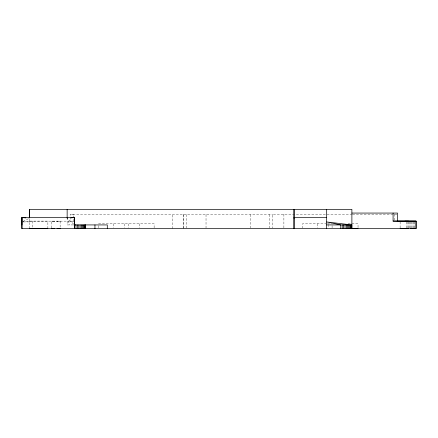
<?xml version="1.0" encoding="UTF-8"?>
<svg xmlns="http://www.w3.org/2000/svg" width="438" height="438" viewBox="0 0 438 438"><rect width="100%" height="100%" fill="white"/><g stroke="black" fill="none" stroke-linecap="round" stroke-linejoin="round"><path stroke-width="0.33" stroke-dasharray="2.19 1.64" d="M29.335 228.576L29.33 218.255M183.785 227.968L183.785 214.177L70.151 214.215L70.146 221.157L73.858 221.141L73.858 218.617M73.858 217.987L73.863 214.198L70.151 214.215M172.66 228.636L172.66 214.177M183.785 228.636L183.785 214.177M406.442 227.93L406.442 221.852M407.882 227.93L407.882 221.852M409.278 227.924L409.278 221.852M410.598 227.924L410.598 221.852M411.819 227.924L411.819 221.852M412.925 227.924L412.925 221.852M413.888 227.924L413.888 221.174M414.693 227.924L414.693 221.852M23.252 221.951L29.33 221.885L29.324 221.113L47.862 221.119L47.868 228.636M23.044 221.393L28.76 218.54M21.9 221.962L29.33 221.141L73.858 221.141M51.613 227.957L51.613 221.152L53.786 221.152L60.137 221.157L60.137 227.957M352.201 214.177L272.764 214.177L272.764 227.979M352.568 214.177L397.523 214.177M183.785 214.549L272.764 214.549M53.699 221.157L54.723 221.157M57.022 221.152L58.046 221.152M98.512 223.818L154.121 223.818L154.121 228.034M326.841 223.818L302.423 223.818L302.423 228.034M327.41 223.818L331.467 223.818M348.035 223.818L358.038 223.818L358.038 228.034M73.272 224.929L67.145 224.929L67.145 218.162M52.823 221.157L51.613 221.152M58.922 221.152L60.137 221.157M73.589 224.042L67.145 218.255L69.817 224.929M29.324 221.119L29.33 221.885M32.292 221.113L32.297 228.576M408.649 221.858L408.649 228.636M400.118 221.858L400.118 227.957M394.561 214.177L394.561 221.179M332.086 225.625L332.086 228.034M328.38 224.42L328.38 228.034M317.254 223.818L317.254 228.034M283.884 214.177L283.884 227.979M269.797 214.549L269.797 227.968M250.52 214.549L250.52 227.968M206.03 214.549L206.03 227.968M186.752 214.549L186.752 227.968M139.295 223.818L139.295 228.034M128.17 223.818L128.17 228.034M124.463 223.818L124.463 228.034M113.338 223.818L113.338 228.034M98.512 225.625L98.512 228.636"/><path stroke-width="0.66" d="M358.038 228.636L21.916 228.636L21.916 217.516L74.641 217.516L74.564 228.636L74.641 217.516L70.896 217.883M29.33 217.85L29.33 209.359L351.884 209.359L351.884 228.636L416.1 228.603L416.062 221.135L393.078 221.091L393.078 213.065M76.015 228.636L76.015 224.929L74.58 224.929L74.564 228.636M77.444 228.636L77.444 224.929M78.818 228.636L78.818 224.929M80.127 228.636L80.127 224.929M81.337 228.636L81.337 224.929M82.426 228.636L82.426 224.929M83.39 228.636L83.39 224.929M84.195 228.636L84.195 224.929M84.841 228.636L84.841 224.929M85.306 228.636L85.306 224.929M85.591 228.636L85.591 224.929L85.684 228.636M340.764 228.636L340.764 224.929L326.677 221.962L351.884 224.929L326.677 224.929M342.215 228.636L342.215 224.929M343.644 228.636L343.644 224.929M345.018 228.636L345.018 224.929M346.327 228.636L346.327 224.929M347.537 228.636L347.537 224.929M348.626 228.636L348.626 224.929M349.59 228.636L349.59 224.929M350.395 228.636L350.395 224.929M351.041 228.636L351.041 224.929M351.506 228.636L351.506 224.929M351.791 228.636L351.791 224.929M410.598 228.598L416.034 228.603L416.062 221.141L393.078 221.091M25.962 217.921L21.916 217.516L21.916 224.929M74.58 224.929L74.641 217.516M294.018 228.636L294.046 209.359L294.024 228.548M29.33 228.636L47.868 228.636M404.975 221.179L416.04 221.179M351.884 213.065L397.523 213.065L397.523 221.179M326.677 217.516L294.024 217.516L294.046 218.255M397.162 221.179L408.649 221.179M73.956 224.929L107.299 224.929L107.299 228.636M53.786 228.636L51.613 228.636L54.728 228.641M57.964 228.641L60.143 228.636L57.028 228.636M400.118 228.636L408.649 228.636M326.677 209.359L326.677 228.636M94.953 224.929L94.953 228.636M67.145 209.359L67.145 218.162M29.33 209.359L29.33 217.62M21.916 217.516L21.916 228.636"/></g></svg>
